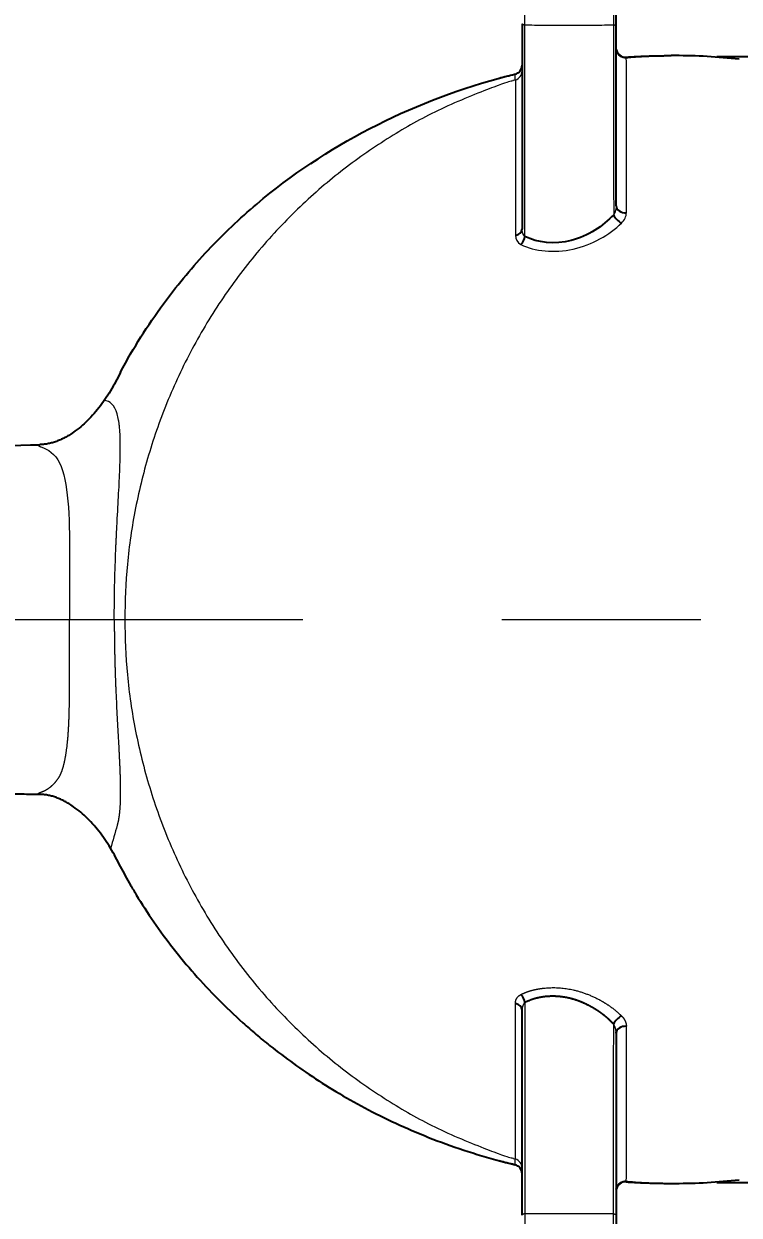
# Model space of a CAD drawing. Header units: millimetres. Extents: x 2151 to 2745, y 1423 to 1843.
# Drawn here: x 2413.3 to 2458.9, y 1697.5 to 1773.6 of the extents above; entities that cross this region are included whole.
import ezdxf

# ---------------------------------------------------------------- set-up
doc = ezdxf.new("R2010")
doc.units = ezdxf.units.MM
doc.linetypes.add('CENTERX2', pattern=[101.6, 63.5, -12.7, 12.7, -12.7])
doc.layers.add('CENTER', color=1, linetype='CENTERX2', lineweight=15)
doc.styles.get("Standard").update_dxf_attribs({"font": 'arial.ttf'})
doc.dimstyles.new('ISO-25', dxfattribs={"dimtxt": 2.5, "dimasz": 2.5, "dimexe": 1.25, "dimexo": 0.625, "dimtad": 1, "dimtxsty": 'Standard', "dimcen": 2.5, "dimadec": 0, "dimazin": 0, "dimtfac": 1, "dimtmove": 0, "dimatfit": 3, "dimfxl": 1, "dimarcsym": 0})

# ---------------------------------------------------------------- blocks, each defined once
blk = doc.blocks.new('*D21')
at = {"color": 3, "lineweight": -2, "transparency": 16777216}
for p, q in [((2457.521, 1771.489), (2545.287, 1771.489)), ((2544.037, 1704.605), (2544.037, 1766.489)), ((2457.522, 1699.605), (2545.287, 1699.605))]:
    blk.add_line(p, q, dxfattribs=at)
at = {"color": 3, "transparency": 16777216}
for points in [[(2543.204, 1766.489), (2544.871, 1766.489), (2544.037, 1771.489)], [(2543.204, 1704.605), (2544.871, 1704.605), (2544.037, 1699.605)]]:
    blk.add_solid(points, dxfattribs=at)
at = {"layer": 'Defpoints', "color": 0, "transparency": 16777216}
for p in [(2456.896, 1771.489), (2544.037, 1771.489), (2456.897, 1699.605)]:
    blk.add_point(p, dxfattribs=at)
at = {"color": 3, "transparency": 16777216, "insert": (2540.86, 1735.547), "char_height": 5, "attachment_point": 5, "rotation": 90}
blk.add_mtext('71.88', dxfattribs=at)

msp = doc.modelspace()

# ---------------------------------------------------------------- linework, layer by layer
at = {"linetype": 'Continuous', "lineweight": 25}
for p, q in [((2454.849, 1771.547), (2454.595, 1771.547)), ((2454.595, 1699.547), (2454.849, 1699.547))]:
    msp.add_line(p, q, dxfattribs=at)
at = {"linetype": 'Continuous', "lineweight": 18}
for p, q in [((2444.648, 1769.997), (2444.648, 1760.068)), ((2444.648, 1701.097), (2444.648, 1711.026))]:
    msp.add_line(p, q, dxfattribs=at)
at = {"linetype": 'Continuous', "lineweight": 25}
for start, end in [(83.47653, 90.00478), (269.99672, 276.52347)]:
    msp.add_arc((2454.849, 1735.547), 36, start, end, dxfattribs=at)
for centre, major_axis, ratio, start_param, end_param in [((2451.682, 1772.048), (-0.6, -0.001), 0.999873, 0.188455, 1.640081), ((2444.478, 1770.94), (0.6, 0), 0.998379, 4.963694, 6.283185), ((2451.685, 1761.952), (-0.6, 0), 0.724183, 6.283134, 7.940411), ((2451.366, 1761.274), (-0.421, 0.428), 0.516412, 0.866054, 2.174692), ((2444.478, 1760.476), (0.6, 0), 0.710243, 4.999684, 6.283186), ((2444.84, 1759.889), (0.268, 0.537), 0.614982, 4.220083, 5.223795), ((2444.84, 1711.205), (0.268, -0.537), 0.614982, 1.059391, 2.063102), ((2444.478, 1710.617), (0.6, 0), 0.710243, 0, 1.283501), ((2451.366, 1709.82), (-0.421, -0.428), 0.516412, 4.108493, 5.417132), ((2451.685, 1709.141), (-0.6, 0), 0.724183, 4.62596, 6.283237), ((2444.478, 1700.154), (0.6, 0), 0.998379, 0, 1.319492), ((2451.682, 1699.045), (-0.6, 0.001), 0.999873, 4.643104, 6.09473)]:
    msp.add_ellipse(centre, major_axis=major_axis, ratio=ratio, start_param=start_param, end_param=end_param, dxfattribs=at)
at = {"linetype": 'Continuous', "lineweight": 18}
for centre, major_axis, ratio, start_param, end_param in [((2451.682, 1772.003), (-0.6, -0.001), 0.999815, 0.190071, 1.655441), ((2451.688, 1735.547), (0.006, -36), 0.016438, 3.052831, 3.068172), ((2451.74, 1735.546), (0.006, -35.865), 0.000035, 2.380645, 3.122337), ((2444.479, 1735.547), (0, -36), 0.016267, 2.847117, 2.88405), ((2444.478, 1770.571), (0.6, 0), 0.997852, 4.999684, 6.283185), ((2451.74, 1735.547), (0.006, 35.865), 0.000035, 3.160848, 3.90254), ((2444.479, 1735.547), (0, -36), 0.016267, 0.257543, 0.294476), ((2444.478, 1700.522), (0.6, 0), 0.997852, 0, 1.283502), ((2451.682, 1699.091), (-0.6, 0.001), 0.999815, 4.627744, 6.093115), ((2451.688, 1735.547), (-0.006, -36), 0.016438, 0.073421, 0.088761)]:
    msp.add_ellipse(centre, major_axis=major_axis, ratio=ratio, start_param=start_param, end_param=end_param, dxfattribs=at)
for points in [[(2445.26, 1773.486), (2445.26, 1774.63), (2445.257, 1775.782), (2445.259, 1776.943)], [(2450.918, 1776.958), (2450.919, 1775.792), (2450.92, 1774.636), (2450.92, 1773.486)], [(2451.085, 1761.952), (2451.085, 1761.759), (2451.028, 1761.557), (2450.926, 1761.385)], [(2451.423, 1760.852), (2451.626, 1761.051), (2451.737, 1761.289), (2451.736, 1761.52)], [(2444.648, 1760.068), (2444.648, 1759.83), (2444.764, 1759.61), (2445.004, 1759.49)], [(2445.259, 1760.008), (2445.137, 1760.097), (2445.078, 1760.276), (2445.078, 1760.476)], [(2445.26, 1697.608), (2445.259, 1697.035), (2445.259, 1695.886), (2445.259, 1694.731), (2445.259, 1694.151)], [(2450.918, 1694.136), (2450.918, 1694.718), (2450.919, 1695.878), (2450.92, 1697.032), (2450.92, 1697.608)]]:
    msp.add_open_spline(points, degree=3, dxfattribs=at)
at = {"linetype": 'Continuous', "lineweight": 25}
for points, degree in [([(2451.083, 1773.573), (2451.083, 1774.716), (2451.082, 1775.865), (2451.082, 1777.021)], 3), ([(2444.596, 1770.336), (2444.265, 1770.257), (2443.935, 1770.175), (2443.606, 1770.087)], 3), ([(2451.096, 1761.87), (2451.082, 1761.88)], 1), ([(2451.082, 1709.214), (2451.096, 1709.224)], 1), ([(2443.621, 1701.002), (2443.945, 1700.917), (2444.27, 1700.835), (2444.596, 1700.758)], 3), ([(2451.083, 1697.52), (2451.083, 1696.378), (2451.082, 1695.229), (2451.082, 1694.073)], 3)]:
    msp.add_open_spline(points, degree=degree, dxfattribs=at)
for points, degree, knots in [([(2445.078, 1773.577), (2445.078, 1773.522), (2445.078, 1773.406), (2445.078, 1773.225), (2445.078, 1773.029), (2445.078, 1772.818), (2445.078, 1772.593), (2445.078, 1772.354), (2445.078, 1772.1), (2445.078, 1771.831), (2445.078, 1771.549), (2445.078, 1771.251), (2445.079, 1770.939), (2445.079, 1770.613), (2445.079, 1770.194), (2445.079, 1769.701), (2445.079, 1769.152), (2445.079, 1768.643), (2445.079, 1768.175), (2445.079, 1767.747), (2445.079, 1767.36), (2445.079, 1766.939), (2445.079, 1766.408), (2445.079, 1765.689), (2445.079, 1764.776), (2445.079, 1763.88), (2445.078, 1763.082), (2445.078, 1762.463), (2445.078, 1761.895), (2445.078, 1761.377), (2445.078, 1760.91), (2445.078, 1760.615), (2445.078, 1760.476)], 3, [0, 0, 0, 0, 0.012577, 0.026264, 0.041059, 0.056963, 0.073976, 0.092098, 0.111329, 0.131669, 0.153119, 0.175678, 0.199346, 0.224124, 0.250012, 0.294885, 0.336705, 0.37547, 0.41118, 0.443835, 0.473434, 0.499978, 0.540205, 0.595282, 0.665209, 0.749984, 0.801325, 0.848797, 0.8924, 0.932135, 0.968002, 1, 1, 1, 1]), ([(2451.085, 1761.952), (2451.084, 1763.799), (2451.084, 1765.65), (2451.083, 1769.518), (2451.083, 1771.536), (2451.083, 1773.573)], 3, [0, 0, 0, 0, 0.479373, 0.479373, 1, 1, 1, 1]), ([(2451.292, 1771.59), (2451.243, 1771.632), (2451.155, 1771.739), (2451.107, 1771.862), (2451.093, 1771.934)], 3, [0, 0, 0, 0, 0.466897, 1, 1, 1, 1]), ([(2419.426, 1751.327), (2419.636, 1751.723), (2419.855, 1752.115), (2420.081, 1752.504), (2420.931, 1753.966), (2421.89, 1755.374), (2423.823, 1757.824), (2425.236, 1759.417), (2426.792, 1760.891), (2427.859, 1761.845), (2428.408, 1762.308), (2433.472, 1766.338), (2438.868, 1768.963), (2444.628, 1770.36)], 3, [-0.044633, -0.044633, -0.044633, -0.044633, 0, 0, 0, 0.167952, 0.167952, 0.306627, 0.375964, 0.375964, 0.445302, 0.445302, 1, 1, 1, 1]), ([(2450.926, 1761.385), (2450.26, 1760.662), (2449.279, 1760.029), (2447.16, 1759.48), (2446.048, 1759.59), (2445.259, 1760.008)], 3, [0, 0, 0, 0, 0.5, 0.5, 1, 1, 1, 1]), ([(2374.953, 1744.604), (2375.638, 1744.652), (2376.407, 1744.736), (2378.311, 1744.932), (2379.442, 1745.041), (2381.569, 1745.185), (2382.359, 1745.232), (2384.045, 1745.322), (2384.944, 1745.366), (2386.858, 1745.455), (2387.867, 1745.5), (2389.9, 1745.599), (2390.931, 1745.653), (2394.053, 1745.827), (2396.17, 1745.947), (2400.381, 1746.167), (2402.49, 1746.273), (2407.86, 1746.518), (2411.086, 1746.634), (2414.276, 1746.708)], 3, [0, 0, 0, 0, 0.130163, 0.130163, 0.263147, 0.263147, 0.329639, 0.329639, 0.39613, 0.39613, 0.462622, 0.462622, 0.529114, 0.529114, 0.662097, 0.662097, 0.795081, 0.795081, 1, 1, 1, 1]), ([(2375.916, 1726.407), (2375.934, 1726.405), (2375.952, 1726.404), (2376.351, 1726.365), (2376.862, 1726.311), (2377.432, 1726.253), (2377.664, 1726.229), (2377.783, 1726.217), (2378.147, 1726.181), (2378.654, 1726.132), (2379.349, 1726.071), (2379.798, 1726.035), (2380.104, 1726.012), (2380.889, 1725.953), (2381.767, 1725.898), (2382.721, 1725.844), (2382.915, 1725.833), (2383.312, 1725.812), (2383.917, 1725.78), (2384.975, 1725.728), (2385.864, 1725.686), (2386.541, 1725.655), (2386.769, 1725.644), (2387.228, 1725.623), (2387.922, 1725.59), (2388.87, 1725.545), (2389.719, 1725.503), (2390.149, 1725.481), (2390.365, 1725.47), (2390.473, 1725.465), (2390.528, 1725.462), (2390.555, 1725.46), (2390.568, 1725.46), (2390.575, 1725.459), (2390.578, 1725.459), (2390.58, 1725.459), (2390.581, 1725.459), (2390.581, 1725.459), (2390.582, 1725.459), (2391.715, 1725.399), (2392.886, 1725.332), (2394.243, 1725.255), (2394.509, 1725.24), (2395.027, 1725.211), (2395.782, 1725.169), (2396.487, 1725.131), (2397.403, 1725.082), (2397.849, 1725.059), (2398.519, 1725.024), (2398.742, 1725.013), (2399.079, 1724.996), (2399.192, 1724.99), (2399.418, 1724.978), (2399.986, 1724.949), (2400.796, 1724.908), (2401.617, 1724.867), (2402.029, 1724.846), (2402.235, 1724.836), (2402.338, 1724.831), (2402.39, 1724.829), (2402.415, 1724.827), (2402.428, 1724.827), (2402.435, 1724.826), (2402.438, 1724.826), (2402.44, 1724.826), (2402.44, 1724.826), (2402.441, 1724.826), (2402.441, 1724.826), (2402.441, 1724.826), (2402.441, 1724.826), (2402.508, 1724.823), (2402.629, 1724.817), (2402.892, 1724.804), (2402.994, 1724.799), (2403.224, 1724.788), (2403.353, 1724.782), (2403.638, 1724.768), (2403.793, 1724.761), (2404.132, 1724.745), (2404.314, 1724.737), (2404.9, 1724.71), (2405.344, 1724.69), (2406.334, 1724.647), (2406.881, 1724.624), (2407.78, 1724.588), (2408.092, 1724.576), (2408.743, 1724.551), (2409.082, 1724.539), (2409.786, 1724.514), (2410.151, 1724.501), (2410.907, 1724.477), (2411.298, 1724.465), (2412.105, 1724.441), (2412.521, 1724.429), (2413.379, 1724.407), (2413.821, 1724.396), (2414.275, 1724.385)], 3, [0, 0, 0, 0, 0.003173, 0.003173, 0.069628, 0.086242, 0.086242, 0.102856, 0.102856, 0.136083, 0.169311, 0.185925, 0.185925, 0.202539, 0.268994, 0.268994, 0.285607, 0.285607, 0.302221, 0.335449, 0.368676, 0.368676, 0.38529, 0.38529, 0.401904, 0.435131, 0.451745, 0.460052, 0.464206, 0.466282, 0.467321, 0.46784, 0.468099, 0.468229, 0.468294, 0.468327, 0.468343, 0.468343, 0.468359, 0.468359, 0.534814, 0.534814, 0.551428, 0.551428, 0.568042, 0.601269, 0.601269, 0.634497, 0.634497, 0.651111, 0.651111, 0.659418, 0.659418, 0.667724, 0.700952, 0.717566, 0.725873, 0.730026, 0.732103, 0.733141, 0.73366, 0.73392, 0.73405, 0.734115, 0.734147, 0.734163, 0.734171, 0.734175, 0.734175, 0.73418, 0.73418, 0.767407, 0.767407, 0.784021, 0.784021, 0.800635, 0.800635, 0.817248, 0.817248, 0.833862, 0.833862, 0.86709, 0.86709, 0.900317, 0.900317, 0.916931, 0.916931, 0.933545, 0.933545, 0.950159, 0.950159, 0.966772, 0.966772, 0.983386, 0.983386, 1, 1, 1, 1]), ([(2419.421, 1719.767), (2419.63, 1719.372), (2419.849, 1718.979), (2420.076, 1718.588), (2420.194, 1718.383), (2420.315, 1718.18), (2420.792, 1717.396), (2421.538, 1716.244), (2422.779, 1714.553), (2424.141, 1712.907), (2425.625, 1711.314), (2426.694, 1710.294), (2427.525, 1709.546), (2427.949, 1709.177), (2428.455, 1708.755), (2428.712, 1708.545), (2428.841, 1708.441), (2428.906, 1708.39), (2428.938, 1708.364), (2428.954, 1708.351), (2428.962, 1708.344), (2428.966, 1708.341), (2428.968, 1708.339), (2428.969, 1708.339), (2428.97, 1708.338), (2428.97, 1708.338), (2428.97, 1708.338), (2429.452, 1707.954), (2429.953, 1707.574), (2430.998, 1706.821), (2431.542, 1706.45), (2432.672, 1705.72), (2433.259, 1705.362), (2434.476, 1704.663), (2435.106, 1704.322), (2436.411, 1703.663), (2437.085, 1703.345), (2438.477, 1702.735), (2439.195, 1702.444), (2440.675, 1701.894), (2441.436, 1701.635), (2443.001, 1701.155), (2443.804, 1700.934), (2444.628, 1700.734)], 3, [-0.046661, -0.046661, -0.046661, -0.046661, 0, 0, 0, 0.024356, 0.024356, 0.094045, 0.163734, 0.233423, 0.303112, 0.3728, 0.3728, 0.407645, 0.425067, 0.433778, 0.438134, 0.440312, 0.4414, 0.441945, 0.442217, 0.442353, 0.442421, 0.442455, 0.442472, 0.442472, 0.442489, 0.442489, 0.512178, 0.512178, 0.581867, 0.581867, 0.651556, 0.651556, 0.721245, 0.721245, 0.790933, 0.790933, 0.860622, 0.860622, 0.930311, 0.930311, 1, 1, 1, 1]), ([(2450.926, 1709.709), (2450.919, 1709.716), (2450.905, 1709.73), (2450.885, 1709.752), (2450.865, 1709.774), (2450.844, 1709.795), (2450.823, 1709.816), (2450.802, 1709.838), (2450.782, 1709.859), (2450.761, 1709.88), (2450.739, 1709.9), (2450.718, 1709.921), (2450.697, 1709.941), (2450.675, 1709.962), (2450.654, 1709.982), (2450.632, 1710.002), (2450.611, 1710.022), (2450.589, 1710.041), (2450.567, 1710.061), (2450.545, 1710.081), (2450.523, 1710.1), (2450.501, 1710.119), (2450.478, 1710.138), (2450.456, 1710.157), (2450.434, 1710.176), (2450.411, 1710.195), (2450.389, 1710.213), (2450.366, 1710.231), (2450.343, 1710.25), (2450.32, 1710.268), (2450.298, 1710.286), (2450.275, 1710.303), (2450.252, 1710.321), (2450.229, 1710.339), (2450.206, 1710.356), (2450.182, 1710.373), (2450.159, 1710.39), (2450.136, 1710.407), (2450.113, 1710.424), (2450.089, 1710.441), (2450.066, 1710.458), (2450.043, 1710.474), (2450.019, 1710.49), (2449.996, 1710.506), (2449.972, 1710.522), (2449.949, 1710.538), (2449.925, 1710.554), (2449.901, 1710.57), (2449.878, 1710.585), (2449.854, 1710.6), (2449.83, 1710.616), (2449.807, 1710.631), (2449.783, 1710.645), (2449.759, 1710.66), (2449.736, 1710.675), (2449.712, 1710.689), (2449.688, 1710.704), (2449.664, 1710.718), (2449.641, 1710.732), (2449.617, 1710.746), (2449.593, 1710.76), (2449.57, 1710.773), (2449.546, 1710.787), (2449.522, 1710.8), (2449.499, 1710.814), (2449.475, 1710.827), (2449.451, 1710.84), (2449.428, 1710.852), (2449.404, 1710.865), (2449.38, 1710.878), (2449.357, 1710.89), (2449.333, 1710.902), (2449.31, 1710.915), (2449.286, 1710.927), (2449.263, 1710.938), (2449.239, 1710.95), (2449.216, 1710.962), (2449.192, 1710.973), (2449.169, 1710.985), (2449.146, 1710.996), (2449.122, 1711.007), (2449.099, 1711.018), (2449.076, 1711.028), (2449.053, 1711.039), (2449.03, 1711.05), (2449.006, 1711.06), (2448.983, 1711.07), (2448.96, 1711.08), (2448.937, 1711.09), (2448.914, 1711.1), (2448.891, 1711.11), (2448.869, 1711.119), (2448.846, 1711.129), (2448.823, 1711.138), (2448.8, 1711.147), (2448.778, 1711.156), (2448.755, 1711.165), (2448.733, 1711.174), (2448.71, 1711.182), (2448.688, 1711.191), (2448.665, 1711.199), (2448.643, 1711.207), (2448.621, 1711.215), (2448.598, 1711.223), (2448.576, 1711.231), (2448.554, 1711.238), (2448.532, 1711.246), (2448.51, 1711.253), (2448.488, 1711.261), (2448.466, 1711.268), (2448.445, 1711.275), (2448.423, 1711.281), (2448.401, 1711.288), (2448.38, 1711.295), (2448.358, 1711.301), (2448.337, 1711.307), (2448.315, 1711.313), (2448.294, 1711.319), (2448.273, 1711.325), (2448.252, 1711.331), (2448.22, 1711.339), (2448.177, 1711.35), (2448.123, 1711.363), (2448.069, 1711.376), (2448.015, 1711.387), (2447.961, 1711.399), (2447.907, 1711.409), (2447.853, 1711.419), (2447.798, 1711.428), (2447.744, 1711.437), (2447.689, 1711.445), (2447.635, 1711.452), (2447.58, 1711.459), (2447.525, 1711.465), (2447.471, 1711.471), (2447.416, 1711.476), (2447.361, 1711.48), (2447.307, 1711.483), (2447.252, 1711.486), (2447.197, 1711.489), (2447.143, 1711.49), (2447.089, 1711.492), (2447.034, 1711.492), (2446.98, 1711.492), (2446.927, 1711.491), (2446.873, 1711.489), (2446.819, 1711.487), (2446.766, 1711.485), (2446.713, 1711.481), (2446.66, 1711.477), (2446.607, 1711.473), (2446.555, 1711.467), (2446.503, 1711.462), (2446.451, 1711.455), (2446.4, 1711.448), (2446.349, 1711.44), (2446.298, 1711.432), (2446.247, 1711.423), (2446.197, 1711.413), (2446.147, 1711.403), (2446.097, 1711.392), (2446.048, 1711.38), (2445.998, 1711.368), (2445.95, 1711.355), (2445.901, 1711.342), (2445.853, 1711.328), (2445.805, 1711.313), (2445.757, 1711.297), (2445.71, 1711.281), (2445.663, 1711.265), (2445.617, 1711.248), (2445.57, 1711.23), (2445.525, 1711.211), (2445.479, 1711.192), (2445.434, 1711.172), (2445.39, 1711.152), (2445.346, 1711.13), (2445.302, 1711.109), (2445.274, 1711.094), (2445.259, 1711.086)], 3, [0, 0, 0, 0, 0.005104, 0.010193, 0.015267, 0.020326, 0.02537, 0.0304, 0.035415, 0.040414, 0.0454, 0.05037, 0.055326, 0.060267, 0.065193, 0.070105, 0.075003, 0.079886, 0.084754, 0.089609, 0.094448, 0.099274, 0.104085, 0.108882, 0.113665, 0.118434, 0.123188, 0.127929, 0.132655, 0.137368, 0.142066, 0.146749, 0.151419, 0.156073, 0.160714, 0.165339, 0.169949, 0.174545, 0.179126, 0.183692, 0.188242, 0.192778, 0.197298, 0.201803, 0.206292, 0.210766, 0.215224, 0.219667, 0.224094, 0.228505, 0.2329, 0.23728, 0.241643, 0.245991, 0.250322, 0.254637, 0.258936, 0.263219, 0.267486, 0.271736, 0.275969, 0.280187, 0.284388, 0.288572, 0.29274, 0.296891, 0.301026, 0.305145, 0.309247, 0.313332, 0.317402, 0.321455, 0.325491, 0.329511, 0.333515, 0.337503, 0.341475, 0.34543, 0.349369, 0.353292, 0.357198, 0.361089, 0.364963, 0.368822, 0.372664, 0.37649, 0.3803, 0.384094, 0.387872, 0.391634, 0.395381, 0.399111, 0.402825, 0.406524, 0.410206, 0.413873, 0.417524, 0.421159, 0.424779, 0.428382, 0.43197, 0.435543, 0.439099, 0.44264, 0.446166, 0.449676, 0.45317, 0.456649, 0.460112, 0.46356, 0.466992, 0.470409, 0.47381, 0.477197, 0.480568, 0.483923, 0.487263, 0.490588, 0.493898, 0.497193, 0.500473, 0.508793, 0.517118, 0.525448, 0.533783, 0.542124, 0.550473, 0.558829, 0.567193, 0.575567, 0.583951, 0.592345, 0.600751, 0.609168, 0.617597, 0.626036, 0.634487, 0.642947, 0.651418, 0.659898, 0.668387, 0.676885, 0.68539, 0.693902, 0.702421, 0.710946, 0.719476, 0.72801, 0.736548, 0.745089, 0.753632, 0.762179, 0.770731, 0.779291, 0.787859, 0.796439, 0.805031, 0.813637, 0.822259, 0.830899, 0.839558, 0.848238, 0.856942, 0.86567, 0.874424, 0.883206, 0.892017, 0.900859, 0.909732, 0.918634, 0.927566, 0.936526, 0.945515, 0.954531, 0.963574, 0.972643, 0.981737, 0.990857, 1, 1, 1, 1]), ([(2445.078, 1697.517), (2445.078, 1700.427), (2445.078, 1704.095), (2445.078, 1705.511), (2445.078, 1707.359), (2445.078, 1707.881), (2445.078, 1710.617)], 2, [0, 0, 0, 0.5, 0.5, 0.75, 0.75, 1, 1, 1]), ([(2451.085, 1709.141), (2451.085, 1709.147), (2451.085, 1709.157), (2451.084, 1709.174), (2451.083, 1709.191), (2451.083, 1709.204), (2451.082, 1709.212), (2451.082, 1709.213)], 3, [0, 0, 0, 0, 0.216918, 0.443713, 0.680408, 0.927022, 1, 1, 1, 1]), ([(2451.085, 1709.141), (2451.084, 1707.294), (2451.084, 1705.444), (2451.083, 1701.576), (2451.083, 1699.558), (2451.083, 1697.52)], 3, [0, 0, 0, 0, 0.479373, 0.479373, 1, 1, 1, 1]), ([(2444.593, 1700.75), (2444.594, 1700.749), (2444.596, 1700.747), (2444.601, 1700.743), (2444.607, 1700.74), (2444.613, 1700.737), (2444.618, 1700.735), (2444.623, 1700.734), (2444.626, 1700.734), (2444.628, 1700.734)], 3, [0, 0, 0, 0, 0.052151, 0.23, 0.399733, 0.561463, 0.715319, 0.861445, 1, 1, 1, 1]), ([(2451.093, 1699.159), (2451.107, 1699.232), (2451.155, 1699.355), (2451.243, 1699.461), (2451.292, 1699.504)], 3, [0, 0, 0, 0, 0.533103, 1, 1, 1, 1]), ([(2451.725, 1699.644), (2451.759, 1699.642), (2451.828, 1699.637), (2451.934, 1699.63), (2452.045, 1699.623), (2452.16, 1699.617), (2452.279, 1699.61), (2452.403, 1699.603), (2452.531, 1699.597), (2452.663, 1699.591), (2452.8, 1699.585), (2452.941, 1699.579), (2453.087, 1699.574), (2453.236, 1699.569), (2453.391, 1699.564), (2453.549, 1699.56), (2453.712, 1699.556), (2453.879, 1699.553), (2454.051, 1699.55), (2454.227, 1699.548), (2454.409, 1699.547), (2454.532, 1699.547), (2454.595, 1699.547)], 3, [0, 0, 0, 0, 0.035545, 0.072602, 0.111172, 0.151253, 0.192847, 0.235952, 0.28057, 0.326699, 0.374341, 0.423495, 0.47416, 0.526338, 0.580028, 0.63523, 0.691944, 0.75017, 0.809908, 0.871158, 0.933921, 1, 1, 1, 1])]:
    msp.add_open_spline(points, degree=degree, knots=knots, dxfattribs=at)
at = {"linetype": 'Continuous', "lineweight": 18}
for points, weights in [([(2445.258, 1773.486), (2445.078, 1773.524), (2445.078, 1773.577)], [1, 0.922121932325, 1]), ([(2450.921, 1773.486), (2451.083, 1773.523), (2451.083, 1773.573)], [0.999723165361, 0.929980327962, 0.999821825908]), ([(2451.734, 1771.405), (2453.287, 1771.547), (2454.846, 1771.547)], [0.990004488271, 0.99029564566, 0.992536655671]), ([(2451.734, 1699.689), (2453.288, 1699.547), (2454.847, 1699.547)], [0.990004488271, 0.99029573184, 0.992537982491]), ([(2445.259, 1697.608), (2445.079, 1697.57), (2445.078, 1697.516)], [0.999756520925, 0.921634460021, 0.999831361696]), ([(2450.921, 1697.608), (2451.083, 1697.571), (2451.083, 1697.52)], [1, 0.930145584117, 1])]:
    msp.add_rational_spline(points, weights, degree=2, dxfattribs=at)
for points, knots in [([(2445.259, 1760.008), (2445.259, 1762.225), (2445.259, 1764.447), (2445.259, 1768.931), (2445.258, 1771.19), (2445.258, 1773.486)], [0, 0, 0, 0, 0.497005, 0.497005, 1, 1, 1, 1]), ([(2450.921, 1773.486), (2450.743, 1773.484), (2450.546, 1773.483), (2450.118, 1773.48), (2449.887, 1773.479), (2449.524, 1773.477), (2449.4, 1773.477), (2449.148, 1773.476), (2449.02, 1773.476), (2448.762, 1773.475), (2448.631, 1773.475), (2448.368, 1773.475), (2448.104, 1773.474), (2447.839, 1773.475), (2447.575, 1773.475), (2447.443, 1773.475), (2447.183, 1773.475), (2447.055, 1773.475), (2446.802, 1773.476), (2446.678, 1773.476), (2446.315, 1773.478), (2446.086, 1773.479), (2445.651, 1773.482), (2445.446, 1773.484), (2445.259, 1773.486)], [0, 0, 0, 0, 0.125, 0.125, 0.25, 0.25, 0.3125, 0.3125, 0.375, 0.375, 0.4375, 0.4375, 0.5, 0.5625, 0.5625, 0.625, 0.625, 0.6875, 0.6875, 0.75, 0.75, 0.875, 0.875, 1, 1, 1, 1]), ([(2450.921, 1773.486), (2450.922, 1771.439), (2450.922, 1769.421), (2450.924, 1766.402), (2450.924, 1765.397), (2450.925, 1763.389), (2450.925, 1762.387), (2450.926, 1761.385)], [0, 0, 0, 0, 0.5, 0.5, 0.75, 0.75, 1, 1, 1, 1]), ([(2445.004, 1759.49), (2445.88, 1759.052), (2447.133, 1758.923), (2449.546, 1759.466), (2450.671, 1760.111), (2451.423, 1760.852)], [0, 0, 0, 0, 0.5, 0.5, 1, 1, 1, 1]), ([(2419.038, 1735.547), (2419.038, 1736.986), (2419.075, 1738.588), (2419.142, 1740.2), (2419.153, 1740.453), (2419.161, 1740.62), (2419.165, 1740.704), (2419.184, 1741.12), (2419.234, 1742.099), (2419.303, 1743.319), (2419.354, 1744.302), (2419.375, 1744.772), (2419.384, 1744.968), (2419.389, 1745.098), (2419.392, 1745.162), (2419.413, 1745.736), (2419.435, 1746.675), (2419.403, 1747.542), (2419.354, 1747.997), (2419.338, 1748.115), (2419.327, 1748.192), (2419.321, 1748.23), (2419.29, 1748.416), (2419.259, 1748.55), (2419.223, 1748.671), (2419.057, 1749.23), (2418.778, 1749.512), (2418.388, 1749.522)], [0, 0, 0, 0, 0.25, 0.28125, 0.296875, 0.296875, 0.3125, 0.3125, 0.375, 0.5, 0.5625, 0.59375, 0.609375, 0.609375, 0.625, 0.625, 0.75, 0.875, 0.90625, 0.921875, 0.921875, 0.9375, 0.9375, 1, 1, 1, 1.287961, 1.287961, 1.287961, 1.287961]), ([(2414.275, 1746.709), (2414.274, 1746.708), (2414.272, 1746.708), (2414.269, 1746.707), (2414.263, 1746.705), (2414.251, 1746.701), (2414.237, 1746.696), (2414.223, 1746.689), (2414.212, 1746.682), (2414.205, 1746.675), (2414.201, 1746.667), (2414.2, 1746.659), (2414.202, 1746.652), (2414.205, 1746.646), (2414.209, 1746.641), (2414.214, 1746.636), (2414.22, 1746.63), (2414.228, 1746.625), (2414.236, 1746.62), (2414.245, 1746.614), (2414.256, 1746.609), (2414.267, 1746.603), (2414.28, 1746.597), (2414.293, 1746.592), (2414.308, 1746.586), (2414.324, 1746.58), (2414.335, 1746.576), (2414.341, 1746.574)], [0, 0, 0, 0, 0.007758, 0.015519, 0.031048, 0.062133, 0.124399, 0.187031, 0.249235, 0.310174, 0.372148, 0.435204, 0.499401, 0.534971, 0.570522, 0.606064, 0.641612, 0.677176, 0.712769, 0.748404, 0.784093, 0.819847, 0.855677, 0.891597, 0.927616, 0.963747, 1, 1, 1, 1]), ([(2414.341, 1746.574), (2414.822, 1746.406), (2415.255, 1746.122), (2415.835, 1744.965), (2415.986, 1744.13), (2416.164, 1742.088), (2416.181, 1740.903), (2416.179, 1738.286), (2416.176, 1736.909), (2416.175, 1735.547)], [0, 0, 0, 0, 0.251523, 0.251523, 0.503046, 0.503046, 0.754569, 0.754569, 1, 1, 1, 1]), ([(2414.341, 1724.52), (2414.349, 1724.523), (2414.365, 1724.528), (2414.388, 1724.537), (2414.411, 1724.546), (2414.435, 1724.555), (2414.458, 1724.565), (2414.482, 1724.574), (2414.505, 1724.584), (2414.529, 1724.595), (2414.552, 1724.606), (2414.575, 1724.617), (2414.599, 1724.628), (2414.622, 1724.64), (2414.645, 1724.652), (2414.669, 1724.664), (2414.692, 1724.677), (2414.715, 1724.69), (2414.738, 1724.704), (2414.761, 1724.718), (2414.785, 1724.732), (2414.808, 1724.747), (2414.831, 1724.762), (2414.854, 1724.778), (2414.876, 1724.794), (2414.899, 1724.811), (2414.922, 1724.828), (2414.945, 1724.845), (2414.968, 1724.863), (2414.99, 1724.881), (2415.013, 1724.9), (2415.035, 1724.92), (2415.058, 1724.939), (2415.08, 1724.96), (2415.103, 1724.981), (2415.125, 1725.002), (2415.147, 1725.024), (2415.169, 1725.046), (2415.191, 1725.069), (2415.213, 1725.093), (2415.235, 1725.117), (2415.257, 1725.142), (2415.278, 1725.167), (2415.3, 1725.193), (2415.322, 1725.219), (2415.343, 1725.246), (2415.364, 1725.274), (2415.386, 1725.301), (2415.407, 1725.33), (2415.428, 1725.359), (2415.449, 1725.388), (2415.47, 1725.419), (2415.488, 1725.445), (2415.503, 1725.468), (2415.515, 1725.487), (2415.528, 1725.507), (2415.54, 1725.528), (2415.553, 1725.55), (2415.565, 1725.573), (2415.578, 1725.598), (2415.59, 1725.623), (2415.603, 1725.65), (2415.616, 1725.678), (2415.629, 1725.707), (2415.642, 1725.737), (2415.655, 1725.769), (2415.668, 1725.802), (2415.681, 1725.836), (2415.694, 1725.871), (2415.707, 1725.908), (2415.72, 1725.947), (2415.733, 1725.986), (2415.746, 1726.028), (2415.759, 1726.07), (2415.772, 1726.115), (2415.785, 1726.161), (2415.798, 1726.208), (2415.811, 1726.258), (2415.824, 1726.308), (2415.837, 1726.361), (2415.849, 1726.415), (2415.862, 1726.472), (2415.874, 1726.53), (2415.887, 1726.59), (2415.899, 1726.651), (2415.911, 1726.715), (2415.923, 1726.781), (2415.935, 1726.849), (2415.946, 1726.919), (2415.958, 1726.991), (2415.969, 1727.065), (2415.98, 1727.142), (2415.991, 1727.221), (2416.002, 1727.302), (2416.013, 1727.385), (2416.023, 1727.471), (2416.033, 1727.56), (2416.043, 1727.651), (2416.051, 1727.725), (2416.057, 1727.783), (2416.06, 1727.821), (2416.064, 1727.861), (2416.068, 1727.901), (2416.071, 1727.941), (2416.075, 1727.981), (2416.078, 1728.022), (2416.082, 1728.064), (2416.085, 1728.106), (2416.089, 1728.148), (2416.092, 1728.191), (2416.095, 1728.234), (2416.098, 1728.278), (2416.101, 1728.322), (2416.104, 1728.366), (2416.107, 1728.411), (2416.11, 1728.456), (2416.113, 1728.502), (2416.116, 1728.548), (2416.118, 1728.595), (2416.121, 1728.642), (2416.124, 1728.689), (2416.126, 1728.737), (2416.129, 1728.786), (2416.131, 1728.835), (2416.133, 1728.884), (2416.136, 1728.934), (2416.138, 1728.984), (2416.14, 1729.035), (2416.142, 1729.086), (2416.144, 1729.138), (2416.146, 1729.19), (2416.148, 1729.242), (2416.15, 1729.295), (2416.152, 1729.349), (2416.153, 1729.403), (2416.155, 1729.457), (2416.157, 1729.512), (2416.158, 1729.568), (2416.16, 1729.624), (2416.161, 1729.68), (2416.163, 1729.737), (2416.164, 1729.794), (2416.165, 1729.852), (2416.167, 1729.911), (2416.168, 1729.969), (2416.169, 1730.029), (2416.17, 1730.089), (2416.171, 1730.149), (2416.172, 1730.21), (2416.173, 1730.271), (2416.174, 1730.333), (2416.175, 1730.395), (2416.175, 1730.458), (2416.176, 1730.521), (2416.177, 1730.585), (2416.177, 1730.65), (2416.178, 1730.714), (2416.179, 1730.78), (2416.179, 1730.846), (2416.179, 1730.912), (2416.18, 1730.979), (2416.18, 1731.046), (2416.181, 1731.114), (2416.181, 1731.182), (2416.181, 1731.251), (2416.181, 1731.32), (2416.182, 1731.39), (2416.182, 1731.46), (2416.182, 1731.531), (2416.182, 1731.602), (2416.182, 1731.674), (2416.182, 1731.746), (2416.182, 1731.819), (2416.182, 1731.892), (2416.182, 1731.966), (2416.182, 1732.04), (2416.182, 1732.114), (2416.182, 1732.189), (2416.182, 1732.265), (2416.182, 1732.341), (2416.181, 1732.418), (2416.181, 1732.495), (2416.181, 1732.572), (2416.181, 1732.65), (2416.181, 1732.728), (2416.181, 1732.807), (2416.18, 1732.886), (2416.18, 1732.966), (2416.18, 1733.046), (2416.18, 1733.127), (2416.18, 1733.208), (2416.179, 1733.289), (2416.179, 1733.371), (2416.179, 1733.454), (2416.179, 1733.536), (2416.179, 1733.62), (2416.178, 1733.703), (2416.178, 1733.787), (2416.178, 1733.872), (2416.178, 1733.957), (2416.178, 1734.042), (2416.177, 1734.128), (2416.177, 1734.214), (2416.177, 1734.3), (2416.177, 1734.387), (2416.177, 1734.474), (2416.176, 1734.561), (2416.176, 1734.649), (2416.176, 1734.738), (2416.176, 1734.826), (2416.176, 1734.915), (2416.176, 1735.004), (2416.176, 1735.094), (2416.176, 1735.184), (2416.176, 1735.274), (2416.175, 1735.365), (2416.175, 1735.456), (2416.175, 1735.517), (2416.175, 1735.547)], [0, 0, 0, 0, 0.004869, 0.009741, 0.014615, 0.019491, 0.02437, 0.029251, 0.034133, 0.039018, 0.043904, 0.048792, 0.053681, 0.058571, 0.063462, 0.068355, 0.073248, 0.078143, 0.083038, 0.087933, 0.092829, 0.097726, 0.102623, 0.107521, 0.112418, 0.117316, 0.122214, 0.127113, 0.132011, 0.13691, 0.141809, 0.146708, 0.151607, 0.156507, 0.161407, 0.166307, 0.171207, 0.176108, 0.181009, 0.185911, 0.190814, 0.195717, 0.200621, 0.205526, 0.210432, 0.215338, 0.220246, 0.225154, 0.230063, 0.234974, 0.239885, 0.244797, 0.24971, 0.252583, 0.255568, 0.258667, 0.26188, 0.265206, 0.268646, 0.272199, 0.275867, 0.279648, 0.283543, 0.287551, 0.291674, 0.295911, 0.300261, 0.304726, 0.309304, 0.313997, 0.318803, 0.323723, 0.328757, 0.333905, 0.339167, 0.344542, 0.350031, 0.355634, 0.361349, 0.367179, 0.373121, 0.379177, 0.385346, 0.391628, 0.398023, 0.404532, 0.411153, 0.417888, 0.424735, 0.431696, 0.43877, 0.445956, 0.453256, 0.460669, 0.468195, 0.475834, 0.483587, 0.491453, 0.499432, 0.502695, 0.505973, 0.509266, 0.512576, 0.515902, 0.519243, 0.5226, 0.525973, 0.529362, 0.532767, 0.536188, 0.539625, 0.543077, 0.546546, 0.55003, 0.55353, 0.557046, 0.560578, 0.564126, 0.567689, 0.571269, 0.574864, 0.578475, 0.582102, 0.585745, 0.589403, 0.593078, 0.596768, 0.600474, 0.604196, 0.607934, 0.611687, 0.615457, 0.619242, 0.623043, 0.62686, 0.630693, 0.634542, 0.638407, 0.642288, 0.646184, 0.650097, 0.654025, 0.657969, 0.66193, 0.665906, 0.669899, 0.673907, 0.677932, 0.681973, 0.68603, 0.690103, 0.694192, 0.698297, 0.702419, 0.706556, 0.71071, 0.71488, 0.719066, 0.723269, 0.727487, 0.731722, 0.735973, 0.740241, 0.744524, 0.748824, 0.75314, 0.757472, 0.761821, 0.766185, 0.770567, 0.774964, 0.779377, 0.783807, 0.788253, 0.792716, 0.797195, 0.80169, 0.806201, 0.810729, 0.815273, 0.819833, 0.82441, 0.829003, 0.833612, 0.838238, 0.84288, 0.847539, 0.852214, 0.856905, 0.861612, 0.866336, 0.871076, 0.875833, 0.880605, 0.885394, 0.890199, 0.89502, 0.899857, 0.904711, 0.90958, 0.914466, 0.919368, 0.924286, 0.92922, 0.93417, 0.939137, 0.944119, 0.949118, 0.954133, 0.959164, 0.964212, 0.969275, 0.974355, 0.979451, 0.984564, 0.989693, 0.994838, 1, 1, 1, 1]), ([(2419.038, 1735.547), (2419.038, 1735.529), (2419.038, 1735.494), (2419.038, 1735.441), (2419.038, 1735.388), (2419.038, 1735.335), (2419.038, 1735.283), (2419.038, 1735.23), (2419.038, 1735.177), (2419.039, 1735.124), (2419.039, 1735.071), (2419.039, 1735.019), (2419.039, 1734.966), (2419.04, 1734.913), (2419.04, 1734.86), (2419.04, 1734.808), (2419.041, 1734.755), (2419.041, 1734.702), (2419.042, 1734.65), (2419.042, 1734.597), (2419.043, 1734.544), (2419.043, 1734.492), (2419.044, 1734.439), (2419.044, 1734.387), (2419.045, 1734.334), (2419.046, 1734.282), (2419.046, 1734.229), (2419.047, 1734.177), (2419.048, 1734.124), (2419.048, 1734.072), (2419.049, 1734.019), (2419.05, 1733.967), (2419.051, 1733.915), (2419.052, 1733.862), (2419.052, 1733.81), (2419.053, 1733.758), (2419.054, 1733.705), (2419.055, 1733.653), (2419.056, 1733.601), (2419.057, 1733.549), (2419.058, 1733.496), (2419.059, 1733.444), (2419.06, 1733.392), (2419.061, 1733.34), (2419.063, 1733.288), (2419.064, 1733.236), (2419.065, 1733.184), (2419.066, 1733.132), (2419.067, 1733.08), (2419.069, 1733.028), (2419.07, 1732.976), (2419.071, 1732.924), (2419.072, 1732.872), (2419.074, 1732.82), (2419.075, 1732.768), (2419.077, 1732.716), (2419.078, 1732.664), (2419.079, 1732.612), (2419.081, 1732.56), (2419.082, 1732.509), (2419.084, 1732.457), (2419.085, 1732.405), (2419.087, 1732.353), (2419.089, 1732.302), (2419.09, 1732.25), (2419.092, 1732.198), (2419.093, 1732.147), (2419.095, 1732.095), (2419.097, 1732.043), (2419.099, 1731.992), (2419.1, 1731.94), (2419.102, 1731.889), (2419.104, 1731.837), (2419.106, 1731.786), (2419.108, 1731.734), (2419.109, 1731.683), (2419.111, 1731.632), (2419.113, 1731.58), (2419.115, 1731.529), (2419.117, 1731.477), (2419.119, 1731.426), (2419.121, 1731.375), (2419.123, 1731.324), (2419.125, 1731.272), (2419.127, 1731.221), (2419.129, 1731.17), (2419.142, 1730.855), (2419.168, 1730.285), (2419.208, 1729.483), (2419.25, 1728.713), (2419.291, 1727.973), (2419.322, 1727.398), (2419.344, 1726.969), (2419.359, 1726.674), (2419.373, 1726.386), (2419.385, 1726.105), (2419.396, 1725.831), (2419.405, 1725.565), (2419.413, 1725.305), (2419.418, 1725.053), (2419.422, 1724.808), (2419.423, 1724.569), (2419.422, 1724.392), (2419.421, 1724.27), (2419.42, 1724.202), (2419.419, 1724.134), (2419.417, 1724.067), (2419.416, 1724), (2419.414, 1723.935), (2419.411, 1723.871), (2419.409, 1723.807), (2419.406, 1723.745), (2419.403, 1723.683), (2419.4, 1723.622), (2419.396, 1723.562), (2419.392, 1723.503), (2419.388, 1723.444), (2419.383, 1723.387), (2419.378, 1723.33), (2419.373, 1723.275), (2419.368, 1723.22), (2419.362, 1723.166), (2419.356, 1723.113), (2419.35, 1723.061), (2419.343, 1723.009), (2419.336, 1722.959), (2419.329, 1722.909), (2419.321, 1722.86), (2419.313, 1722.813), (2419.305, 1722.765), (2419.296, 1722.719), (2419.287, 1722.674), (2419.278, 1722.629), (2419.268, 1722.586), (2419.258, 1722.543), (2419.247, 1722.501), (2419.236, 1722.46), (2419.229, 1722.433), (2419.225, 1722.42), (2419.225, 1722.42), (2419.225, 1722.42), (2419.225, 1722.42), (2419.085, 1721.923), (2418.945, 1721.426), (2418.805, 1720.929)], [0, 0, 0, 0, 0.002929, 0.005857, 0.008785, 0.011712, 0.014638, 0.017563, 0.020488, 0.023412, 0.026336, 0.029259, 0.032182, 0.035105, 0.038027, 0.040949, 0.043871, 0.046793, 0.049714, 0.052636, 0.055558, 0.058479, 0.061401, 0.064323, 0.067246, 0.070168, 0.073091, 0.076014, 0.078938, 0.081862, 0.084787, 0.087713, 0.090639, 0.093565, 0.096493, 0.099421, 0.10235, 0.10528, 0.108211, 0.111143, 0.114076, 0.11701, 0.119945, 0.122882, 0.125819, 0.128758, 0.131699, 0.13464, 0.137584, 0.140528, 0.143475, 0.146423, 0.149372, 0.152324, 0.155277, 0.158231, 0.161188, 0.164147, 0.167107, 0.17007, 0.173035, 0.176002, 0.178971, 0.181942, 0.184915, 0.187891, 0.190869, 0.193849, 0.196832, 0.199818, 0.202806, 0.205796, 0.20879, 0.211785, 0.214784, 0.217786, 0.22079, 0.223797, 0.226807, 0.22982, 0.232836, 0.235856, 0.238878, 0.241903, 0.244932, 0.247964, 0.250999, 0.301025, 0.350771, 0.400448, 0.450271, 0.50045, 0.522757, 0.545084, 0.567447, 0.589862, 0.612347, 0.634917, 0.657587, 0.680375, 0.703294, 0.726361, 0.74959, 0.756772, 0.763947, 0.771117, 0.778281, 0.785439, 0.792594, 0.799744, 0.80689, 0.814033, 0.821174, 0.828311, 0.835447, 0.842581, 0.849714, 0.856846, 0.863978, 0.87111, 0.878243, 0.885377, 0.892512, 0.899649, 0.906788, 0.91393, 0.921075, 0.928224, 0.935376, 0.942533, 0.949695, 0.956862, 0.964035, 0.971214, 0.9784, 0.985592, 0.992792, 1, 1, 1, 1, 1, 1, 1.268061, 1.268061, 1.268061, 1.268061]), ([(2414.275, 1724.385), (2414.273, 1724.386), (2414.269, 1724.387), (2414.263, 1724.389), (2414.258, 1724.39), (2414.253, 1724.392), (2414.248, 1724.394), (2414.243, 1724.396), (2414.238, 1724.397), (2414.234, 1724.399), (2414.23, 1724.401), (2414.226, 1724.403), (2414.223, 1724.405), (2414.22, 1724.407), (2414.217, 1724.409), (2414.214, 1724.411), (2414.212, 1724.412), (2414.209, 1724.415), (2414.207, 1724.417), (2414.205, 1724.419), (2414.204, 1724.421), (2414.203, 1724.423), (2414.202, 1724.425), (2414.201, 1724.427), (2414.2, 1724.429), (2414.2, 1724.432), (2414.2, 1724.434), (2414.2, 1724.436), (2414.201, 1724.438), (2414.202, 1724.441), (2414.203, 1724.444), (2414.205, 1724.448), (2414.209, 1724.452), (2414.213, 1724.457), (2414.218, 1724.462), (2414.225, 1724.467), (2414.232, 1724.472), (2414.24, 1724.477), (2414.25, 1724.482), (2414.26, 1724.487), (2414.271, 1724.492), (2414.283, 1724.498), (2414.296, 1724.503), (2414.31, 1724.509), (2414.325, 1724.514), (2414.336, 1724.518), (2414.341, 1724.52)], [0, 0, 0, 0, 0.017226, 0.03444, 0.051645, 0.06884, 0.086028, 0.10321, 0.120386, 0.137559, 0.154728, 0.171896, 0.189064, 0.206232, 0.223403, 0.240576, 0.257754, 0.274938, 0.292129, 0.309327, 0.326536, 0.343754, 0.360985, 0.378229, 0.395487, 0.41276, 0.430051, 0.447359, 0.464687, 0.482035, 0.499405, 0.532512, 0.565617, 0.598728, 0.631854, 0.665006, 0.698193, 0.731424, 0.764708, 0.798056, 0.831476, 0.864979, 0.898573, 0.932268, 0.966074, 1, 1, 1, 1]), ([(2444.648, 1711.026), (2444.648, 1711.031), (2444.649, 1711.04), (2444.649, 1711.055), (2444.65, 1711.069), (2444.651, 1711.083), (2444.652, 1711.096), (2444.653, 1711.11), (2444.655, 1711.124), (2444.657, 1711.137), (2444.659, 1711.15), (2444.661, 1711.164), (2444.664, 1711.177), (2444.667, 1711.19), (2444.67, 1711.203), (2444.674, 1711.215), (2444.678, 1711.228), (2444.682, 1711.241), (2444.686, 1711.253), (2444.69, 1711.265), (2444.695, 1711.278), (2444.7, 1711.29), (2444.706, 1711.302), (2444.711, 1711.313), (2444.717, 1711.325), (2444.723, 1711.337), (2444.729, 1711.348), (2444.738, 1711.363), (2444.748, 1711.38), (2444.762, 1711.4), (2444.776, 1711.42), (2444.791, 1711.438), (2444.807, 1711.457), (2444.823, 1711.474), (2444.841, 1711.491), (2444.859, 1711.507), (2444.877, 1711.523), (2444.897, 1711.538), (2444.917, 1711.553), (2444.937, 1711.566), (2444.959, 1711.58), (2444.981, 1711.592), (2444.997, 1711.6), (2445.004, 1711.604)], [0, 0, 0, 0, 0.020098, 0.040098, 0.060005, 0.079822, 0.099554, 0.119202, 0.138772, 0.158267, 0.177691, 0.197047, 0.21634, 0.235574, 0.254752, 0.273878, 0.292957, 0.311992, 0.330987, 0.349947, 0.368875, 0.387775, 0.406651, 0.425508, 0.44435, 0.46318, 0.482002, 0.500821, 0.535641, 0.570117, 0.604276, 0.638144, 0.671752, 0.705126, 0.738298, 0.771296, 0.804152, 0.836895, 0.869556, 0.902166, 0.934756, 0.967357, 1, 1, 1, 1]), ([(2445.004, 1711.604), (2445.012, 1711.608), (2445.028, 1711.616), (2445.051, 1711.627), (2445.075, 1711.638), (2445.099, 1711.65), (2445.122, 1711.66), (2445.146, 1711.671), (2445.171, 1711.682), (2445.195, 1711.692), (2445.219, 1711.703), (2445.243, 1711.713), (2445.268, 1711.723), (2445.293, 1711.733), (2445.317, 1711.742), (2445.342, 1711.752), (2445.367, 1711.761), (2445.392, 1711.771), (2445.418, 1711.78), (2445.443, 1711.789), (2445.469, 1711.797), (2445.494, 1711.806), (2445.52, 1711.814), (2445.546, 1711.823), (2445.572, 1711.831), (2445.598, 1711.839), (2445.624, 1711.846), (2445.65, 1711.854), (2445.676, 1711.862), (2445.703, 1711.869), (2445.729, 1711.876), (2445.756, 1711.883), (2445.783, 1711.89), (2445.81, 1711.897), (2445.837, 1711.903), (2445.864, 1711.91), (2445.891, 1711.916), (2445.919, 1711.922), (2445.946, 1711.928), (2445.974, 1711.934), (2446.002, 1711.94), (2446.03, 1711.945), (2446.058, 1711.951), (2446.086, 1711.956), (2446.114, 1711.961), (2446.142, 1711.966), (2446.171, 1711.971), (2446.199, 1711.975), (2446.228, 1711.98), (2446.257, 1711.984), (2446.285, 1711.988), (2446.314, 1711.992), (2446.344, 1711.996), (2446.373, 1712), (2446.402, 1712.003), (2446.432, 1712.007), (2446.461, 1712.01), (2446.491, 1712.013), (2446.521, 1712.016), (2446.658, 1712.029), (2446.903, 1712.044), (2447.262, 1712.043), (2447.62, 1712.02), (2447.98, 1711.973), (2448.294, 1711.912), (2448.561, 1711.847), (2448.781, 1711.785), (2448.998, 1711.715), (2449.212, 1711.638), (2449.424, 1711.553), (2449.634, 1711.46), (2449.843, 1711.359), (2450, 1711.277), (2450.107, 1711.217), (2450.167, 1711.184), (2450.226, 1711.149), (2450.285, 1711.115), (2450.343, 1711.08), (2450.4, 1711.044), (2450.457, 1711.009), (2450.513, 1710.972), (2450.568, 1710.936), (2450.623, 1710.898), (2450.678, 1710.861), (2450.732, 1710.823), (2450.785, 1710.784), (2450.837, 1710.745), (2450.889, 1710.706), (2450.941, 1710.666), (2450.992, 1710.626), (2451.042, 1710.585), (2451.092, 1710.544), (2451.141, 1710.502), (2451.189, 1710.46), (2451.237, 1710.417), (2451.285, 1710.374), (2451.332, 1710.33), (2451.378, 1710.286), (2451.408, 1710.257), (2451.423, 1710.242)], [0, 0, 0, 0, 0.004437, 0.008864, 0.013284, 0.017695, 0.022099, 0.026494, 0.030883, 0.035264, 0.039638, 0.044006, 0.048367, 0.052722, 0.057071, 0.061414, 0.065752, 0.070085, 0.074412, 0.078736, 0.083055, 0.087369, 0.09168, 0.095987, 0.100291, 0.104592, 0.10889, 0.113186, 0.117479, 0.12177, 0.126059, 0.130347, 0.134634, 0.13892, 0.143204, 0.147489, 0.151773, 0.156058, 0.160342, 0.164628, 0.168914, 0.173201, 0.17749, 0.181781, 0.186073, 0.190368, 0.194665, 0.198964, 0.203267, 0.207573, 0.211883, 0.216196, 0.220513, 0.224835, 0.229161, 0.233492, 0.237828, 0.242169, 0.246516, 0.250869, 0.302005, 0.351889, 0.401048, 0.450038, 0.49943, 0.530134, 0.560703, 0.591264, 0.621944, 0.652871, 0.684165, 0.715946, 0.748326, 0.757958, 0.767574, 0.777177, 0.786769, 0.796352, 0.80593, 0.815504, 0.825077, 0.834651, 0.84423, 0.853815, 0.863409, 0.873015, 0.882634, 0.892269, 0.901924, 0.911599, 0.921297, 0.931021, 0.940774, 0.950556, 0.960371, 0.970221, 0.980107, 0.990033, 1, 1, 1, 1]), ([(2445.259, 1711.086), (2445.257, 1711.084), (2445.252, 1711.081), (2445.245, 1711.075), (2445.238, 1711.069), (2445.231, 1711.063), (2445.224, 1711.056), (2445.217, 1711.05), (2445.211, 1711.042), (2445.204, 1711.035), (2445.198, 1711.027), (2445.191, 1711.019), (2445.185, 1711.011), (2445.179, 1711.003), (2445.173, 1710.994), (2445.167, 1710.985), (2445.161, 1710.976), (2445.156, 1710.966), (2445.151, 1710.956), (2445.145, 1710.946), (2445.14, 1710.936), (2445.135, 1710.925), (2445.131, 1710.914), (2445.126, 1710.903), (2445.122, 1710.891), (2445.117, 1710.877), (2445.111, 1710.859), (2445.105, 1710.838), (2445.099, 1710.815), (2445.094, 1710.791), (2445.09, 1710.765), (2445.086, 1710.738), (2445.083, 1710.71), (2445.08, 1710.68), (2445.079, 1710.649), (2445.079, 1710.628), (2445.078, 1710.617)], [0, 0, 0, 0, 0.01775, 0.03574, 0.053975, 0.072459, 0.091196, 0.110191, 0.129446, 0.148965, 0.168752, 0.188808, 0.209137, 0.229742, 0.250623, 0.271784, 0.293226, 0.31495, 0.336959, 0.359254, 0.381836, 0.404706, 0.427865, 0.451313, 0.475053, 0.499083, 0.539798, 0.582624, 0.627557, 0.674589, 0.723709, 0.774902, 0.82815, 0.883432, 0.940724, 1, 1, 1, 1]), ([(2445.259, 1711.086), (2445.259, 1708.853), (2445.259, 1706.618), (2445.259, 1703.814), (2445.259, 1703.252), (2445.259, 1702.128), (2445.258, 1700.44), (2445.258, 1698.744), (2445.258, 1697.608)], [0, 0, 0, 0, 0.5, 0.5, 0.625, 0.625, 0.75, 1, 1, 1, 1]), ([(2451.423, 1710.242), (2451.427, 1710.238), (2451.435, 1710.231), (2451.446, 1710.219), (2451.457, 1710.207), (2451.468, 1710.196), (2451.479, 1710.184), (2451.489, 1710.172), (2451.5, 1710.16), (2451.51, 1710.148), (2451.52, 1710.136), (2451.529, 1710.124), (2451.539, 1710.112), (2451.548, 1710.1), (2451.557, 1710.087), (2451.566, 1710.075), (2451.574, 1710.062), (2451.583, 1710.05), (2451.591, 1710.037), (2451.599, 1710.024), (2451.607, 1710.011), (2451.615, 1709.999), (2451.622, 1709.986), (2451.629, 1709.972), (2451.636, 1709.959), (2451.643, 1709.946), (2451.65, 1709.933), (2451.658, 1709.915), (2451.668, 1709.893), (2451.679, 1709.867), (2451.689, 1709.84), (2451.698, 1709.814), (2451.706, 1709.787), (2451.713, 1709.761), (2451.719, 1709.734), (2451.725, 1709.708), (2451.729, 1709.681), (2451.732, 1709.654), (2451.735, 1709.628), (2451.736, 1709.601), (2451.736, 1709.583), (2451.736, 1709.574)], [0, 0, 0, 0, 0.019031, 0.03805, 0.057061, 0.076067, 0.095071, 0.114076, 0.133087, 0.152106, 0.171137, 0.190182, 0.209246, 0.228332, 0.247442, 0.266581, 0.285751, 0.304957, 0.3242, 0.343484, 0.362813, 0.38219, 0.401618, 0.421099, 0.440638, 0.460238, 0.479901, 0.49963, 0.538215, 0.576695, 0.615093, 0.653434, 0.691742, 0.730042, 0.768358, 0.806716, 0.84514, 0.883656, 0.922288, 0.961061, 1, 1, 1, 1]), ([(2450.921, 1697.608), (2450.921, 1698.627), (2450.922, 1700.15), (2450.923, 1701.665), (2450.923, 1702.422), (2450.923, 1702.675), (2450.923, 1703.179), (2450.924, 1705.446), (2450.925, 1707.704), (2450.926, 1709.709)], [0, 0, 0, 0, 0.25, 0.375, 0.375, 0.4375, 0.4375, 0.5, 1, 1, 1, 1]), ([(2451.082, 1709.213), (2451.082, 1709.218), (2451.081, 1709.229), (2451.079, 1709.246), (2451.077, 1709.266), (2451.074, 1709.292), (2451.069, 1709.323), (2451.062, 1709.359), (2451.054, 1709.395), (2451.044, 1709.431), (2451.034, 1709.468), (2451.022, 1709.504), (2451.009, 1709.538), (2450.996, 1709.571), (2450.982, 1709.601), (2450.968, 1709.631), (2450.954, 1709.658), (2450.94, 1709.684), (2450.93, 1709.701), (2450.926, 1709.709)], [0, 0, 0, 0, 0.026075, 0.063927, 0.103192, 0.14387, 0.214863, 0.286109, 0.357574, 0.429223, 0.504102, 0.576162, 0.645374, 0.711715, 0.77517, 0.835728, 0.893384, 0.94814, 1, 1, 1, 1]), ([(2450.92, 1697.608), (2450.588, 1697.608), (2449.729, 1697.608), (2448.087, 1697.608), (2446.472, 1697.608), (2445.602, 1697.608), (2445.259, 1697.608)], [0, 0, 0, 0, 0.231654, 0.501583, 0.771513, 1, 1, 1, 1])]:
    msp.add_open_spline(points, degree=3, knots=knots, dxfattribs=at)
at = {"linetype": 'Continuous', "lineweight": 25}
for points, weights, degree in [([(2451.725, 1771.45), (2452.68, 1771.515), (2453.638, 1771.547), (2454.596, 1771.547)], [0.999999918652, 0.999999919734, 0.999999920808, 0.999999921874], 3), ([(2444.595, 1770.344), (2444.606, 1770.354), (2444.618, 1770.36), (2444.628, 1770.36)], [0.999999915203, 0.999999917567, 0.999999919717, 0.999999921595], 3), ([(2419.426, 1751.327), (2417.284, 1746.778), (2414.275, 1746.709)], [1, 0.851311459208, 1], 2), ([(2419.426, 1719.767), (2417.284, 1724.315), (2414.275, 1724.385)], [1, 0.851311459208, 1], 2)]:
    msp.add_rational_spline(points, weights, degree=degree, dxfattribs=at)
at = {"linetype": 'Continuous', "lineweight": 18}
for points, weights, knots in [([(2444.648, 1769.997), (2444.51, 1769.954), (2444.371, 1769.91), (2419.703, 1762.018), (2419.703, 1735.547)], [0.999185551151, 0.999584163139, 1, 0.805647305596, 1], [0, 0, 0, 0.230368, 0.230368, 1, 1, 1]), ([(2419.703, 1735.547), (2419.703, 1709.076), (2444.371, 1701.184), (2444.51, 1701.14), (2444.648, 1701.097)], [1, 0.805647305596, 1, 0.999584163139, 0.999185551151], [0, 0, 0, 0.769632, 0.769632, 1, 1, 1])]:
    msp.add_rational_spline(points, weights, degree=2, knots=knots, dxfattribs=at)
at = {"layer": 'CENTER'}
msp.add_line((2367.582, 1735.547), (2520.335, 1735.547), dxfattribs=at)

# ---------------------------------------------------------------- dimensions: what is measured, and where the dimension line sits
dim = msp.add_linear_dim(base=(2544.037, 1771.489), p1=(2456.897, 1699.605), p2=(2456.896, 1771.489), angle=90, dimstyle='ISO-25', override={"dimtxt": 5, "dimasz": 5, "dimdsep": 46, "dimcen": 5, "dimclrd": 3, "dimclre": 3, "dimclrt": 3, "dimfxl": 1.25})
dim.commit()
dim.dimension.update_dxf_attribs({"geometry": '*D21', "text_midpoint": (2540.86, 1735.547)})

doc.saveas('drawing.dxf')
